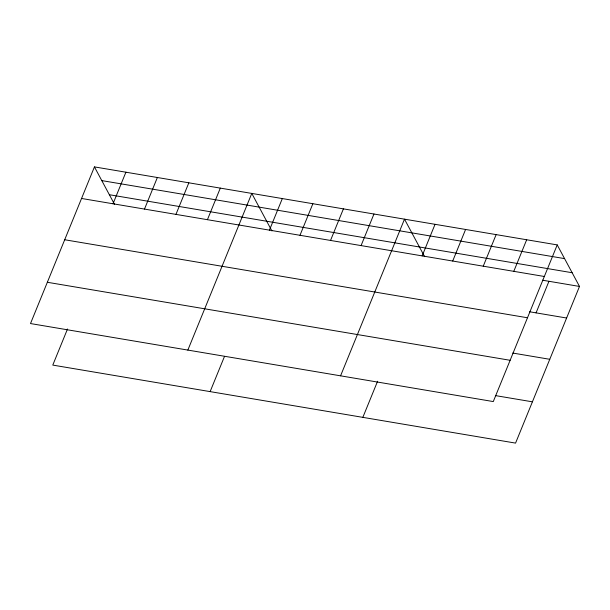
<?xml version="1.0" encoding="UTF-8"?>
<svg xmlns="http://www.w3.org/2000/svg" width="610" height="610" viewBox="0 0 610 610"><rect width="100%" height="100%" fill="white"/><g stroke="black" fill="none" stroke-linecap="round" stroke-linejoin="round"><path stroke-width="0.91" d="M94.436 166.896L30.5 323.559L493.284 401.571L557.22 244.907L94.436 166.896L114.55 204.396M113.018 203.778L125.904 172.203M67.519 328.973L52.78 365.093L515.564 443.104L579.5 286.441L557.22 244.907M144.486 209.085L157.372 177.502M175.954 214.385L188.841 182.809M207.423 219.691L220.309 188.116M187.85 350.087L251.785 193.416L271.9 230.923M269.437 230.145L282.323 198.57M210.13 391.62L224.518 356.362M299.983 235.292L312.869 203.717M330.529 240.439L343.415 208.864M361.074 245.594L373.96 214.011M340.571 375.829L404.499 219.165L424.621 256.665M422.158 255.887L435.044 224.312M362.843 417.362L377.59 381.242M452.704 261.034L465.59 229.459M483.25 266.189L496.136 234.606M513.788 271.336L526.674 239.753M536.068 312.869L548.954 281.294M101.786 180.598L564.57 258.61M109.358 194.72L572.149 272.731M81.549 198.471L544.333 276.483M542.481 280.196L579.5 286.441M529.594 311.779L566.614 318.016M64.698 239.753L527.49 317.764M512.743 353.053L549.77 359.298M47.344 282.277L510.135 360.289M495.389 395.585L532.408 401.822"/></g></svg>
